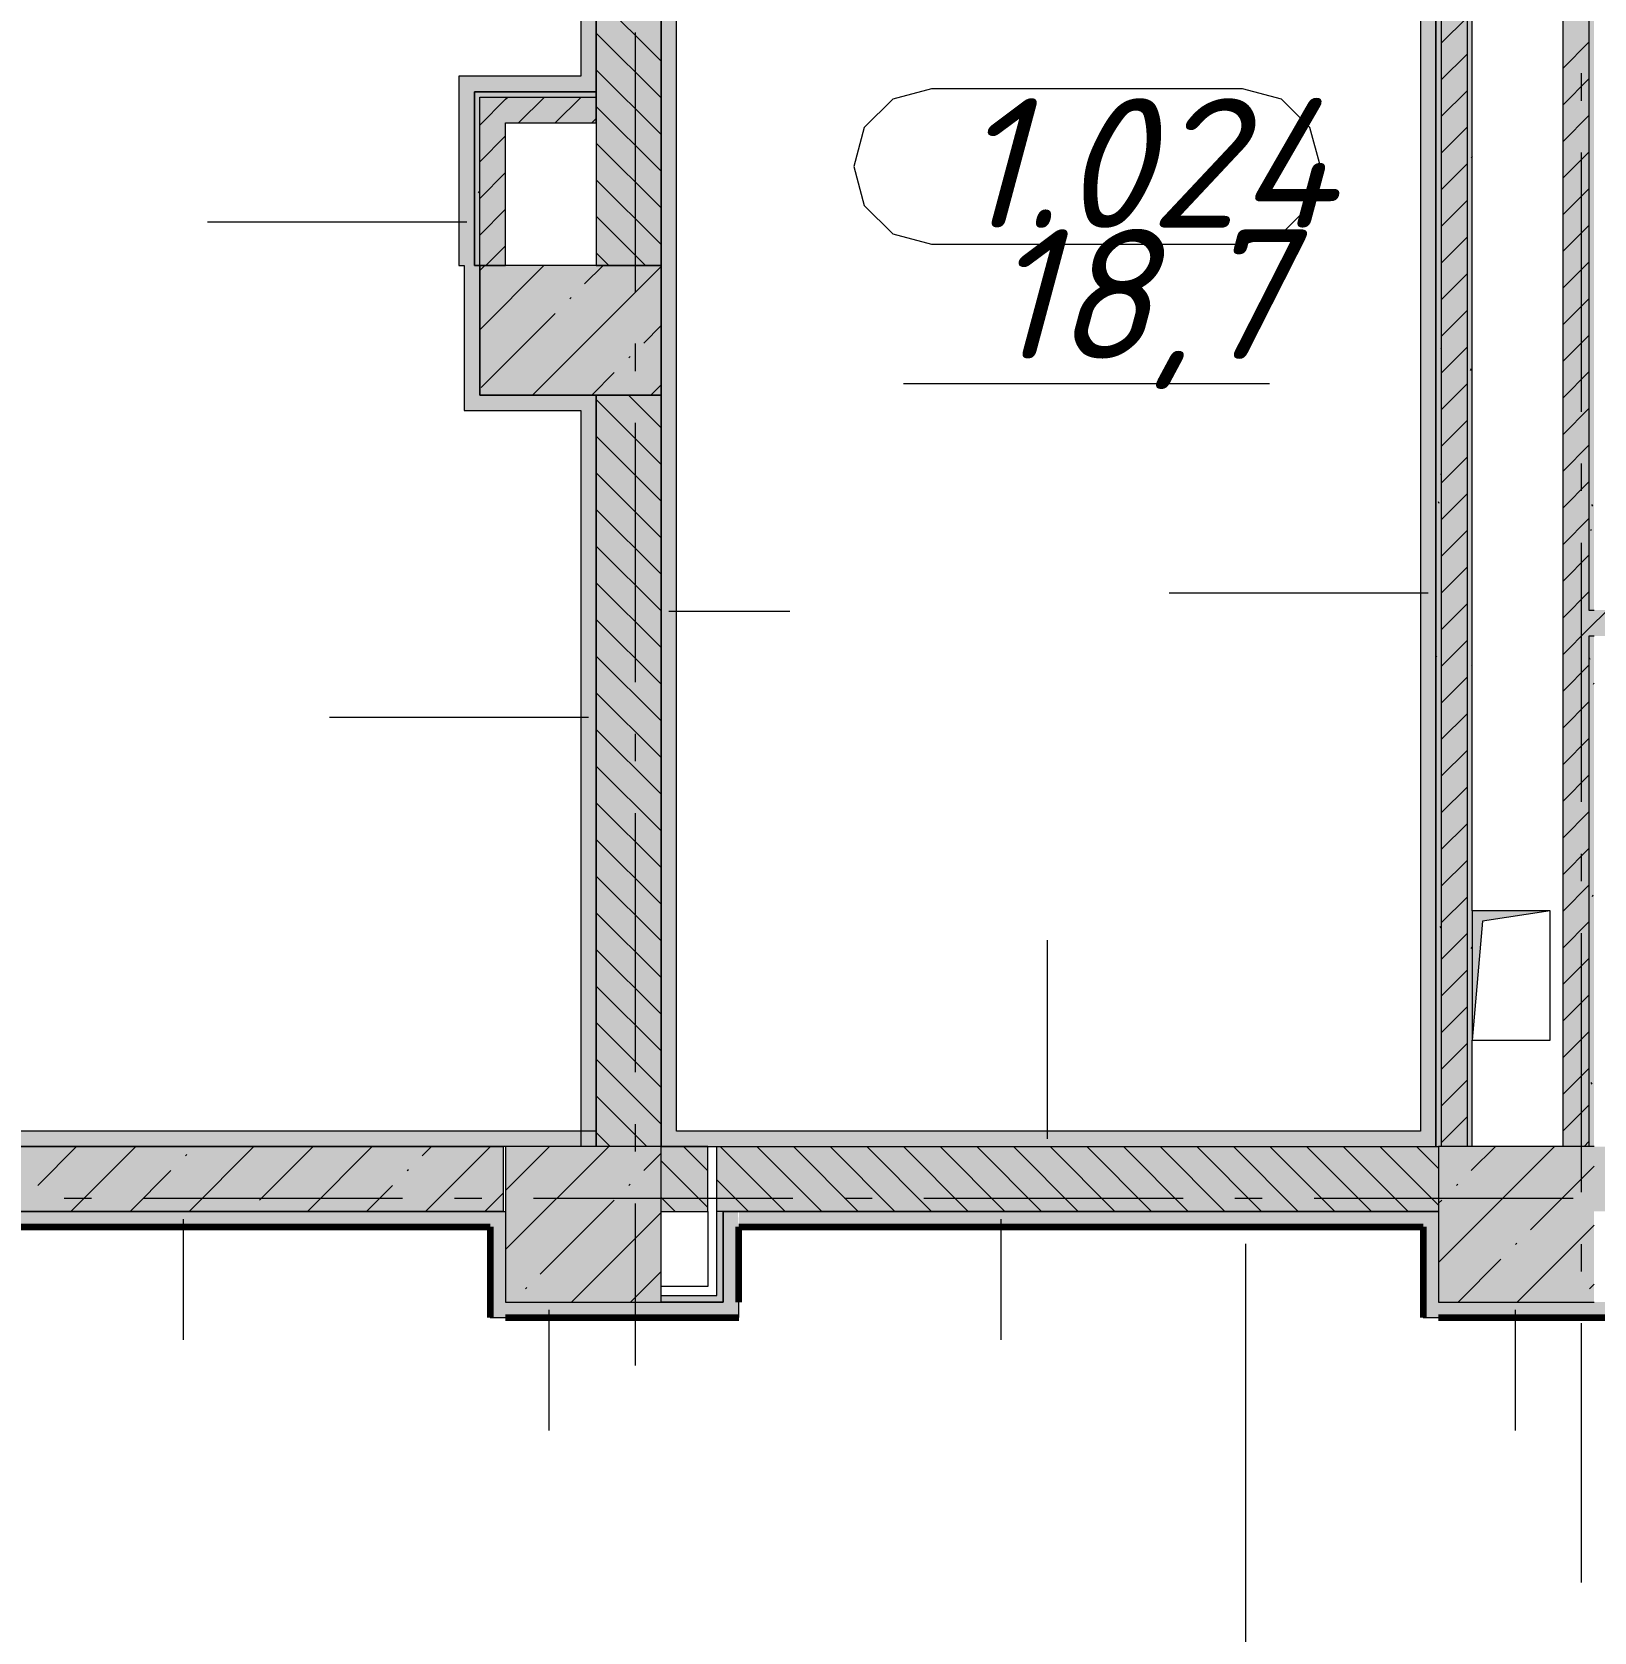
# Model space of a CAD drawing. Header units: millimetres. Extents: x -537608 to 253996, y -217170 to 186033.
# Drawn here: x -335804 to -329776, y -144173 to -137999 of the extents above; entities that cross this region are included whole.
import ezdxf

# ---------------------------------------------------------------- set-up
doc = ezdxf.new("R2010")
doc.units = ezdxf.units.MM
doc.layers.add('16) Лак 1.6м', color=160, linetype='Continuous', lineweight=90)
doc.layers.add('PDF _Геометрия', color=7, linetype='Continuous')
doc.layers.add('PDF _Текст', color=7, linetype='Continuous')
doc.layers.add('PDF _Сплошная заливка', color=7, linetype='Continuous', true_color=0xffffff)
doc.styles.add('PDF ISOCPEUR Italic', font='isocpeui.ttf')

msp = doc.modelspace()

# ---------------------------------------------------------------- hatches: boundary and pattern name
at = {"layer": 'PDF _Сплошная заливка', "transparency": 33554559}
h = msp.add_hatch(color=256, dxfattribs=at)
h.paths.add_polyline_path([(-333376.1946, -142299.6294), (-333376.1946, -139399.9762), (-333626.1871, -139399.9762), (-333626.1871, -142299.6294)], flags=0)
h.paths.add_polyline_path([(-333626.1871, -138899.9761), (-333376.1946, -138899.9761), (-333376.1946, -136049.9743), (-333626.1871, -136049.9743), (-333626.1871, -138229.9766)], flags=0)
h.paths.add_polyline_path([(-333626.1871, -135549.9742), (-333376.1946, -135549.9742), (-333376.1946, -135349.6267), (-333626.1871, -135349.6267), (-333626.1871, -135436.83)], flags=0)
h.paths.add_polyline_path([(-333376.1946, -133399.6267), (-333376.1946, -130899.6264), (-333626.1871, -130899.6264), (-333626.1871, -133399.6267)], flags=0)
h.paths.add_polyline_path([(-333626.1871, -130399.6242), (-333376.1946, -130399.6242), (-333376.1946, -127899.626), (-333626.1871, -127899.626), (-333626.1871, -129730.9078)], flags=0)
h.paths.add_polyline_path([(-333626.1871, -127399.6238), (-333376.1946, -127399.6238), (-333376.1946, -124899.6214), (-333626.1871, -124899.6214), (-333626.1871, -126877.9457)], flags=0)
for points in [[(-330386.1883, -142299.6294), (-330366.1917, -142299.6294), (-330366.1917, -135959.9743), (-330376.0221, -135959.9743), (-330376.0221, -135844.9742), (-330386.1883, -135844.9742), (-330386.1883, -141142.7543)], [(-330366.1917, -142299.6294), (-330266.1912, -142299.6294), (-330266.1912, -135959.9743), (-330366.1917, -135959.9743), (-330366.1917, -141142.7543)], [(-333976.1887, -138249.9754), (-333626.1871, -138249.9754), (-333626.1871, -138229.9766), (-334076.1891, -138229.9766), (-334076.1891, -138249.9754)], [(-333376.1946, -139399.9762), (-333376.1946, -138899.9761), (-334076.1891, -138899.9761), (-334076.1891, -139399.9762), (-333626.1871, -139399.9762)], [(-326796.02, -140329.6285), (-326696.0196, -140329.6285), (-326696.0196, -140229.6302), (-329796.0203, -140229.6302), (-329796.0203, -140329.6285), (-327176.1543, -140329.6285)], [(-333976.1887, -142899.63), (-333376.1946, -142899.63), (-333376.1946, -142299.6294), (-333976.1887, -142299.6294), (-333976.1887, -142569.2354)], [(-330376.0221, -142899.63), (-329776.0237, -142899.63), (-329776.0237, -142299.6294), (-330376.0221, -142299.6294), (-330376.0221, -142569.2354)]]:
    msp.add_hatch(color=256, dxfattribs=at).paths.add_polyline_path(points)
h = msp.add_hatch(color=256, dxfattribs=at)
h.paths.add_polyline_path([(-329796.0203, -142299.6294), (-329776.0237, -142299.6294), (-329776.0237, -140329.6285), (-329796.0203, -140329.6285), (-329796.0203, -141142.7543)], flags=0)
h.paths.add_polyline_path([(-329796.0203, -140229.6302), (-329776.0237, -140229.6302), (-329776.0237, -135959.9743), (-329796.0203, -135959.9743), (-329796.0203, -139716.2732)], flags=0)
at = {"layer": 'PDF _Сплошная заливка', "true_color": 0xff7d7d, "transparency": 33554559}
for points in [[(-333376.1946, -142239.631), (-333316.1875, -142239.631), (-333316.1875, -136684.9754), (-333376.1946, -136684.9754), (-333376.1946, -139716.2732)], [(-333686.1943, -138229.9766), (-333686.1943, -138169.9759), (-334156.1929, -138169.9759), (-334156.1929, -138229.9766), (-334096.1944, -138229.9766)], [(-334096.1944, -138899.9761), (-334096.1944, -138229.9766), (-334156.1929, -138229.9766), (-334156.1929, -138899.9761), (-334136.1876, -138899.9761)], [(-333686.1943, -139459.9769), (-333626.1871, -139459.9769), (-333626.1871, -139399.9762), (-334076.1891, -139399.9762), (-334076.1891, -139459.9769)], [(-330446.1912, -142299.6294), (-330446.1912, -142239.631), (-333376.1946, -142239.631), (-333376.1946, -142299.6294), (-331392.5052, -142299.6294)], [(-334765.5825, -142609.6313), (-333976.1887, -142609.6313), (-333976.1887, -142549.6306), (-336226.19, -142549.6306), (-336226.19, -142609.6313)], [(-333079.0438, -142899.63), (-333076.1933, -142899.63), (-333079.0438, -142549.6306), (-333136.1919, -142549.6306), (-333136.1919, -142899.63)], [(-330376.0221, -142609.6313), (-330376.0221, -142549.6306), (-333076.1933, -142549.6306), (-333076.1933, -142609.6313), (-330436.0206, -142609.6313)], [(-333076.1933, -142959.6307), (-333079.0438, -142899.63), (-333976.1887, -142899.63), (-333976.1887, -142959.6307), (-333079.0438, -142959.6307)], [(-329776.0237, -142959.6307), (-329716.0208, -142959.6307), (-329716.0208, -142899.63), (-330376.0221, -142899.63), (-330376.0221, -142959.6307)]]:
    msp.add_hatch(color=11, dxfattribs=at).paths.add_polyline_path(points)
h = msp.add_hatch(color=11, dxfattribs=at)
h.paths.add_polyline_path([(-336452.1211, -142299.6294), (-333626.1871, -142299.6294), (-333626.1871, -142239.631), (-340046.1948, -142239.631), (-340046.1948, -142299.6294), (-336526.1914, -142299.6294)], flags=0)
h.paths.add_polyline_path([(-341511.737, -142299.6294), (-341496.1927, -142299.6294), (-341496.1927, -142239.631), (-342016.1915, -142239.631), (-342016.1915, -142299.6294)], flags=0)
at = {"layer": 'PDF _Сплошная заливка', "transparency": 33554559}
h = msp.add_hatch(color=256, dxfattribs=at)
h.paths.add_polyline_path([(-333986.187, -142549.6306), (-333986.187, -142299.6294), (-336526.1914, -142299.6294), (-336526.1914, -142549.6306), (-334765.5825, -142549.6306)], flags=0)
h.paths.add_polyline_path([(-337346.1915, -142549.6306), (-337126.194, -142549.6306), (-337126.194, -142299.6294), (-340046.1948, -142299.6294), (-340046.1948, -142549.6306), (-339825.1984, -142549.6306)], flags=0)
h.paths.add_polyline_path([(-341496.1927, -142549.6306), (-341496.1927, -142299.6294), (-342076.1901, -142299.6294), (-342076.1901, -142549.6306), (-341511.737, -142549.6306)], flags=0)
h = msp.add_hatch(color=256, dxfattribs=at)
h.paths.add_polyline_path([(-323976.1875, -142549.6306), (-323826.1869, -142549.6306), (-323826.1869, -142299.6294), (-323976.1875, -142299.6294)], flags=0)
h.paths.add_polyline_path([(-324456.3567, -142549.6306), (-324011.1859, -142549.6306), (-324011.1859, -142299.6294), (-324456.3567, -142299.6294)], flags=0)
h.paths.add_polyline_path([(-325706.3536, -142549.6306), (-325706.3536, -142299.6294), (-326526.1901, -142299.6294), (-326526.1901, -142549.6306), (-325711.357, -142549.6306)], flags=0)
h.paths.add_polyline_path([(-329776.0237, -142549.6306), (-328666.0205, -142549.6306), (-328666.0205, -142299.6294), (-329776.0237, -142299.6294), (-329776.0237, -142466.2962)], flags=0)
h.paths.add_polyline_path([(-327511.0206, -142549.6306), (-327321.1902, -142549.6306), (-327321.1902, -142299.6294), (-327516.0197, -142299.6294), (-327516.0197, -142549.6306)], flags=0)
h.paths.add_polyline_path([(-327176.1543, -142549.6306), (-327126.1885, -142549.6306), (-327126.1885, -142299.6294), (-327286.1875, -142299.6294), (-327286.1875, -142549.6306)], flags=0)
h.paths.add_polyline_path([(-333079.0438, -142549.6306), (-330376.0221, -142549.6306), (-330376.0221, -142299.6294), (-333161.192, -142299.6294), (-333161.192, -142549.6306), (-333136.1919, -142549.6306)], flags=0)
h.paths.add_polyline_path([(-333196.1904, -142549.6306), (-333196.1904, -142299.6294), (-333376.1946, -142299.6294), (-333376.1946, -142549.6306)], flags=0)

# ---------------------------------------------------------------- linework, layer by layer
at = {"layer": '16) Лак 1.6м'}
for p, q in [((-336226.19, -142609.6313), (-334036.1872, -142609.6313)), ((-334036.1872, -142609.6313), (-334036.1872, -142959.6307)), ((-333076.1933, -142899.63), (-333076.1933, -142609.6313)), ((-333076.1933, -142609.6313), (-330436.0206, -142609.6313)), ((-330436.0206, -142609.6313), (-330436.0206, -142959.6307)), ((-333976.1887, -142959.6307), (-333076.1933, -142959.6307)), ((-330376.0221, -142959.6307), (-329716.0208, -142959.6307))]:
    msp.add_line(p, q, dxfattribs=at)
at = {"layer": 'PDF _Геометрия', "lineweight": 9}
for p, q in [((-330446.1912, -135844.9742), (-330446.1912, -142239.631)), ((-330386.1883, -142299.6294), (-330386.1883, -135844.9742)), ((-330386.1883, -135844.9742), (-330386.1883, -142299.6294)), ((-330366.1917, -135959.9743), (-330366.1917, -142299.6294)), ((-330266.1912, -135959.9743), (-330266.1912, -142299.6294)), ((-329896.0208, -142299.6294), (-329896.0208, -135959.9743)), ((-329796.0203, -135959.9743), (-329796.0203, -140229.6302)), ((-333376.1946, -138899.9761), (-333376.1946, -136049.9743)), ((-333686.1943, -136109.975), (-333686.1943, -138169.9759)), ((-333626.1871, -136109.975), (-333626.1871, -138229.9766)), ((-333626.1871, -138229.9766), (-333626.1871, -136109.975)), ((-333376.1946, -136684.9754), (-333376.1946, -142239.631)), ((-333316.1875, -142239.631), (-333316.1875, -136744.9761)), ((-330246.1903, -141389.6293), (-330246.1903, -137489.6293)), ((-333376.1946, -138111.7105), (-333626.1871, -137861.7094)), ((-330366.1917, -138042.5382), (-330266.1912, -137942.5399)), ((-333376.1946, -138253.1317), (-333626.1871, -138003.1306)), ((-329896.0208, -138138.0562), (-329796.0203, -138038.0579)), ((-330366.1917, -138183.9615), (-330266.1912, -138083.961)), ((-333376.1946, -138394.5528), (-333626.1871, -138144.5517)), ((-333686.1943, -138169.9759), (-334156.1929, -138169.9759)), ((-334156.1929, -138169.9759), (-334156.1929, -138229.9766)), ((-330366.1917, -138325.3826), (-330266.1912, -138225.3822)), ((-329896.0208, -138279.4795), (-329796.0203, -138179.479)), ((-334156.1929, -138229.9766), (-334156.1929, -138899.9761)), ((-334096.1944, -138899.9761), (-334096.1944, -138229.9766)), ((-334096.1944, -138229.9766), (-333686.1943, -138229.9766)), ((-334076.1891, -138229.9766), (-334096.1944, -138229.9766)), ((-334096.1944, -138229.9766), (-334096.1944, -138899.9761)), ((-333976.1887, -138229.9766), (-334076.1891, -138229.9766)), ((-334076.1891, -138899.9761), (-334076.1891, -138249.9754)), ((-334076.1891, -138249.9754), (-333976.1887, -138249.9754)), ((-334076.1891, -138358.4262), (-333976.1887, -138258.4257)), ((-333626.1871, -138229.9766), (-333976.1887, -138229.9766)), ((-333976.1887, -138258.4257), (-333967.7405, -138249.9754)), ((-333976.1887, -138249.9754), (-333626.1871, -138249.9754)), ((-333926.3177, -138349.9758), (-333826.3172, -138249.9754)), ((-333784.8943, -138349.9758), (-333684.8939, -138249.9754)), ((-333686.1943, -138229.9766), (-333626.1871, -138229.9766)), ((-333626.1871, -138229.9766), (-333626.1871, -138899.9761)), ((-333626.1871, -138249.9754), (-333626.1871, -138229.9766)), ((-333626.1871, -138349.9758), (-333626.1871, -138249.9754)), ((-333376.1946, -138535.9739), (-333626.1871, -138285.9728)), ((-333976.1887, -138899.9761), (-333976.1887, -138349.9758)), ((-333976.1887, -138349.9758), (-333626.1871, -138349.9758)), ((-333643.4796, -138349.9758), (-333626.1871, -138332.6898)), ((-329896.0208, -138420.9006), (-329796.0203, -138320.9002)), ((-334076.1891, -138499.8473), (-333976.1887, -138399.849)), ((-330366.1917, -138466.8038), (-330266.1912, -138366.8034)), ((-333376.1946, -138677.395), (-333626.1871, -138427.3961)), ((-329896.0208, -138562.3218), (-329796.0203, -138462.3214)), ((-330366.1917, -138608.2249), (-330266.1912, -138508.2245)), ((-334076.1891, -138641.2706), (-333976.1887, -138541.2702)), ((-333376.1946, -138818.8162), (-333626.1871, -138568.8173)), ((-330366.1917, -138749.6461), (-330266.1912, -138649.6456)), ((-329896.0208, -138703.7429), (-329796.0203, -138603.7425)), ((-334076.1891, -138782.6918), (-333976.1887, -138682.6913)), ((-333436.4515, -138899.9761), (-333626.1871, -138710.2384)), ((-334126.1894, -138732.7626), (-335126.1937, -138732.7626)), ((-329896.0208, -138845.164), (-329796.0203, -138745.1636)), ((-334052.0588, -138899.9761), (-333976.1887, -138824.1125)), ((-330366.1917, -138891.0672), (-330266.1912, -138791.0667)), ((-334156.1929, -138899.9761), (-334136.1876, -138899.9761)), ((-334136.1876, -138899.9761), (-334136.1876, -139459.9769)), ((-334076.1891, -138899.9761), (-334096.1944, -138899.9761)), ((-334096.1944, -138899.9761), (-334076.1891, -138899.9761)), ((-334076.1891, -139147.7274), (-333828.4357, -138899.9761)), ((-334076.1891, -138919.6304), (-334056.537, -138899.9761)), ((-333626.1871, -138899.9761), (-334076.1891, -138899.9761)), ((-334076.1891, -138899.9761), (-334076.1891, -139399.9762)), ((-334076.1891, -139399.9762), (-334076.1891, -138899.9761)), ((-334076.1891, -138899.9761), (-333976.1887, -138899.9761)), ((-333872.244, -139399.9762), (-333376.1946, -138903.9247)), ((-333671.3303, -138970.9612), (-333600.343, -138899.9761)), ((-333577.8748, -138899.9761), (-333626.1871, -138851.6595)), ((-333376.1946, -138899.9761), (-333626.1871, -138899.9761)), ((-333626.1871, -138899.9761), (-333376.1946, -138899.9761)), ((-333376.1946, -139399.9762), (-333376.1946, -138899.9761)), ((-329896.0208, -138986.5852), (-329796.0203, -138886.5847)), ((-330366.1917, -139032.4883), (-330266.1912, -138932.4901)), ((-333728.3491, -139027.9865), (-333723.6127, -139023.2457)), ((-329896.0208, -139128.0063), (-329796.0203, -139028.0059)), ((-334070.4967, -139370.1341), (-333785.3766, -139085.0118)), ((-330366.1917, -139173.9095), (-330266.1912, -139073.9112)), ((-333443.2291, -139199.0603), (-333376.1946, -139132.0238)), ((-330366.1917, -139315.3328), (-330266.1912, -139215.3323)), ((-329896.0208, -139269.4275), (-329796.0203, -139169.4292)), ((-333500.2565, -139256.0856), (-333495.5114, -139251.3426)), ((-333644.1428, -139399.9762), (-333557.2754, -139313.1088)), ((-329896.0208, -139410.8508), (-329796.0203, -139310.8503)), ((-334076.1891, -139399.9762), (-333626.1871, -139399.9762)), ((-333626.1871, -139399.9762), (-334076.1891, -139399.9762)), ((-333626.1871, -139399.9762), (-333376.1946, -139399.9762)), ((-333376.1946, -139399.9762), (-333626.1871, -139399.9762)), ((-333626.1871, -139399.9762), (-333626.1871, -139459.9769)), ((-333626.1871, -139459.9769), (-333626.1871, -139399.9762)), ((-333376.1946, -139525.9241), (-333502.1338, -139399.9762)), ((-333416.0416, -139399.9762), (-333376.1946, -139360.1228)), ((-333376.1946, -142299.6294), (-333376.1946, -139399.9762)), ((-330366.1917, -139456.7539), (-330266.1912, -139356.7534)), ((-334136.1876, -139459.9769), (-334076.1891, -139459.9769)), ((-334076.1891, -139459.9769), (-333686.1943, -139459.9769)), ((-333686.1943, -139459.9769), (-333686.1943, -142299.6294)), ((-333376.1946, -139667.3452), (-333626.1871, -139417.3441)), ((-333626.1871, -139459.9769), (-333626.1871, -142299.6294)), ((-333626.1871, -142299.6294), (-333626.1871, -139459.9769)), ((-329896.0208, -139552.2719), (-329796.0203, -139452.2714)), ((-330366.1917, -139598.175), (-330266.1912, -139498.1746)), ((-333376.1946, -139808.7663), (-333626.1871, -139558.7673)), ((-330366.1917, -139739.5962), (-330266.1912, -139639.5958)), ((-329896.0208, -139693.693), (-329796.0203, -139593.6926)), ((-333376.1946, -139950.1874), (-333626.1871, -139700.1885)), ((-329896.0208, -139835.1142), (-329796.0203, -139735.1138)), ((-330366.1917, -139881.0173), (-330266.1912, -139781.0169)), ((-333376.1946, -140091.6086), (-333626.1871, -139841.6097)), ((-329896.0208, -139976.5353), (-329796.0203, -139876.5349)), ((-330366.1917, -140022.4384), (-330266.1912, -139922.438)), ((-333376.1946, -140233.0297), (-333626.1871, -139983.0308)), ((-329896.0208, -140117.9564), (-329796.0203, -140017.956)), ((-330366.1917, -140163.8596), (-330266.1912, -140063.8613)), ((-333376.1946, -140374.453), (-333626.1871, -140124.4519)), ((-330416.1876, -140164.7724), (-331416.1877, -140164.7724)), ((-329896.0208, -140259.3776), (-329796.0203, -140159.3771)), ((-333376.1946, -140515.8741), (-333626.1871, -140265.8731)), ((-333346.191, -140234.1708), (-332880.0419, -140234.1708)), ((-330366.1917, -140305.2808), (-330266.1912, -140205.2825)), ((-329796.0203, -140300.8005), (-329724.8523, -140229.6302)), ((-329796.0203, -140229.6302), (-329776.0237, -140229.6302)), ((-329896.0208, -140400.7988), (-329796.0203, -140300.8005)), ((-330366.1917, -140446.704), (-330266.1912, -140346.7036)), ((-329776.0237, -140329.6285), (-329796.0203, -140329.6285)), ((-329796.0203, -140329.6285), (-329796.0203, -142299.6294)), ((-333376.1946, -140657.2953), (-333626.1871, -140407.2942)), ((-329896.0208, -140542.222), (-329796.0203, -140442.2216)), ((-330366.1917, -140588.1252), (-330266.1912, -140488.1247)), ((-333376.1946, -140798.7165), (-333626.1871, -140548.7153)), ((-330366.1917, -140729.5463), (-330266.1912, -140629.5458)), ((-329896.0208, -140683.6431), (-329796.0203, -140583.6427)), ((-333656.1907, -140643.5207), (-334656.1951, -140643.5207)), ((-333376.1946, -140940.1376), (-333626.1871, -140690.1386)), ((-329896.0208, -140825.0643), (-329796.0203, -140725.0638)), ((-330366.1917, -140870.9675), (-330266.1912, -140770.967)), ((-333376.1946, -141081.5587), (-333626.1871, -140831.5598)), ((-329896.0208, -140966.4855), (-329796.0203, -140866.485)), ((-330366.1917, -141012.3886), (-330266.1912, -140912.3882)), ((-333376.1946, -141222.9799), (-333626.1871, -140972.9809)), ((-330366.1917, -141153.8097), (-330266.1912, -141053.8093)), ((-329896.0208, -141107.9066), (-329796.0203, -141007.9061)), ((-333376.1946, -141364.401), (-333626.1871, -141114.402)), ((-329896.0208, -141249.3277), (-329796.0203, -141149.3273)), ((-330366.1917, -141295.2308), (-330266.1912, -141195.2325)), ((-333376.1946, -141505.8243), (-333626.1871, -141255.8232)), ((-329896.0208, -141390.7488), (-329796.0203, -141290.7484)), ((-330366.1917, -141436.652), (-330266.1912, -141336.6537)), ((-333376.1946, -141647.2454), (-333626.1871, -141397.2443)), ((-329896.0208, -141532.17), (-329796.0203, -141432.1717)), ((-330366.1917, -141578.0753), (-330266.1912, -141478.0749)), ((-333376.1946, -141788.6666), (-333626.1871, -141538.6655)), ((-331885.0668, -142269.6302), (-331885.0668, -141503.8436)), ((-330366.1917, -141719.4964), (-330266.1912, -141619.496)), ((-329896.0208, -141673.5933), (-329796.0203, -141573.5929)), ((-333376.1946, -141930.0877), (-333626.1871, -141680.0866)), ((-329896.0208, -141815.0144), (-329796.0203, -141715.014)), ((-330366.1917, -141860.9176), (-330266.1912, -141760.9171)), ((-333376.1946, -142071.5088), (-333626.1871, -141821.5099)), ((-329896.0208, -141956.4355), (-329796.0203, -141856.4351)), ((-330366.1917, -142002.3387), (-330266.1912, -141902.3383)), ((-330246.1903, -142299.6294), (-330246.1903, -141889.6294)), ((-333376.1946, -142212.93), (-333626.1871, -141962.931)), ((-330366.1917, -142143.7599), (-330266.1912, -142043.7594)), ((-329896.0208, -142097.8567), (-329796.0203, -141997.8563)), ((-333430.9141, -142299.6294), (-333626.1871, -142104.3522)), ((-329896.0208, -142239.2779), (-329796.0203, -142139.2774)), ((-333626.1871, -142239.631), (-340046.1948, -142239.631)), ((-333626.1871, -142299.6294), (-333626.1871, -142239.631)), ((-333376.1946, -142239.631), (-333376.1946, -142299.6294)), ((-330446.1912, -142239.631), (-333316.1875, -142239.631)), ((-330366.1917, -142285.181), (-330266.1912, -142185.1806)), ((-333986.187, -142299.6294), (-336526.1914, -142299.6294)), ((-336526.1914, -142299.6294), (-333986.187, -142299.6294)), ((-335781.2346, -142449.4643), (-335631.4061, -142299.6294)), ((-335653.306, -142549.6306), (-335403.3049, -142299.6294)), ((-335197.1035, -142549.6306), (-334947.111, -142299.6294)), ((-334925.8657, -142506.4896), (-334719.0098, -142299.6294)), ((-334740.9096, -142549.6306), (-334490.9085, -142299.6294)), ((-334298.5979, -142335.4159), (-334262.8072, -142299.6294)), ((-334284.7157, -142549.6306), (-334034.7146, -142299.6294)), ((-333976.1887, -142299.6294), (-333986.187, -142299.6294)), ((-333986.187, -142299.6294), (-333986.187, -142549.6306)), ((-333976.1887, -142697.306), (-333578.5121, -142299.6294)), ((-333976.1887, -142469.2069), (-333806.6133, -142299.6294)), ((-333376.1946, -142299.6294), (-333976.1887, -142299.6294)), ((-333976.1887, -142299.6294), (-333976.1887, -142899.63)), ((-333572.3375, -142299.6294), (-333626.1871, -142245.7733)), ((-333376.1946, -142299.6294), (-330446.1912, -142299.6294)), ((-333196.1904, -142299.6294), (-333376.1946, -142299.6294)), ((-333376.1946, -142899.63), (-333376.1946, -142299.6294)), ((-333196.1904, -142392.9299), (-333289.4908, -142299.6294)), ((-333196.1904, -142549.6306), (-333196.1904, -142299.6294)), ((-333161.192, -142549.6306), (-333161.192, -142299.6294)), ((-333161.192, -142299.6294), (-330446.1912, -142299.6294)), ((-332898.0664, -142549.6306), (-333148.0676, -142299.6294)), ((-332756.6518, -142549.6306), (-333006.6443, -142299.6294)), ((-332615.2285, -142549.6306), (-332865.2296, -142299.6294)), ((-332473.8052, -142549.6306), (-332723.8063, -142299.6294)), ((-332332.3819, -142549.6306), (-332582.383, -142299.6294)), ((-332190.9586, -142549.6306), (-332440.9597, -142299.6294)), ((-332049.5439, -142549.6306), (-332299.545, -142299.6294)), ((-331908.1206, -142549.6306), (-332158.1217, -142299.6294)), ((-331766.6973, -142549.6306), (-332016.6984, -142299.6294)), ((-331625.2741, -142549.6306), (-331875.2752, -142299.6294)), ((-331483.8594, -142549.6306), (-331733.8519, -142299.6294)), ((-331342.4361, -142549.6306), (-331592.4371, -142299.6294)), ((-331201.0128, -142549.6306), (-331451.0139, -142299.6294)), ((-331059.5895, -142549.6306), (-331309.5906, -142299.6294)), ((-330918.1705, -142549.6306), (-331168.1673, -142299.6294)), ((-330776.7472, -142549.6306), (-331026.7483, -142299.6294)), ((-330635.3282, -142549.6306), (-330885.3293, -142299.6294)), ((-330493.9049, -142549.6306), (-330743.906, -142299.6294)), ((-330376.0221, -142526.0923), (-330602.4828, -142299.6294)), ((-330376.0221, -142384.6712), (-330461.0637, -142299.6294)), ((-330446.1912, -142299.6294), (-330386.1883, -142299.6294)), ((-330446.1912, -142299.6294), (-330386.1883, -142299.6294)), ((-330386.1883, -142299.6294), (-330376.0221, -142299.6294)), ((-330376.0221, -142746.7142), (-329928.9395, -142299.6294)), ((-329776.0237, -142299.6294), (-330376.0221, -142299.6294)), ((-330376.0221, -142299.6294), (-330376.0221, -142899.63)), ((-330249.846, -142392.4412), (-330157.0364, -142299.6294)), ((-329814.9534, -142299.6294), (-329796.0203, -142280.6985)), ((-335210.9944, -142335.4159), (-335206.2492, -142330.6751)), ((-333443.2291, -142392.4412), (-333376.1946, -142325.4047)), ((-333196.1904, -142534.351), (-333376.1946, -142354.3511)), ((-335425.2048, -142549.6306), (-335268.0132, -142392.4412)), ((-334355.6254, -142392.4412), (-334350.8803, -142387.6982)), ((-330021.749, -142620.5403), (-329776.0237, -142374.8128)), ((-334512.8083, -142549.6306), (-334412.6442, -142449.4643)), ((-334056.6145, -142549.6306), (-333986.187, -142479.2075)), ((-333500.2565, -142449.4643), (-333495.5114, -142444.7236)), ((-333039.4897, -142549.6306), (-333161.192, -142427.9305)), ((-330306.8734, -142449.4643), (-330302.1284, -142444.7236)), ((-333986.187, -142549.6306), (-336226.19, -142549.6306)), ((-336226.19, -142549.6306), (-333986.187, -142549.6306)), ((-333986.187, -142549.6306), (-333976.1887, -142549.6306)), ((-333842.4041, -142791.6141), (-333557.2754, -142506.4896)), ((-333322.3363, -142549.6306), (-333376.1946, -142495.7744)), ((-333376.1946, -142549.6306), (-333196.1904, -142549.6306)), ((-333196.1904, -142549.6306), (-333196.1904, -142839.6314)), ((-333136.1919, -142549.6306), (-333161.192, -142549.6306)), ((-333161.192, -142874.6299), (-333161.192, -142549.6306)), ((-333136.1919, -142899.63), (-333136.1919, -142549.6306)), ((-333136.1919, -142549.6306), (-333076.1933, -142549.6306)), ((-333076.1933, -142549.6306), (-333136.1919, -142549.6306)), ((-333136.1919, -142549.6306), (-333136.1919, -142899.63)), ((-333076.1933, -142549.6306), (-330376.0221, -142549.6306)), ((-330376.0221, -142549.6306), (-333076.1933, -142549.6306)), ((-330376.0221, -142518.6151), (-330363.8966, -142506.4896)), ((-335220.4415, -142579.6299), (-335220.4415, -143045.7812)), ((-333722.3209, -142899.63), (-333376.1946, -142553.5016)), ((-332065.6222, -142579.6299), (-332065.6222, -143045.7812)), ((-330072.7396, -142899.63), (-329776.0237, -142602.9119)), ((-330078.7722, -142677.5634), (-330074.0314, -142672.8226)), ((-331119.5967, -144559.6313), (-331119.5967, -142674.6311)), ((-330300.8409, -142899.63), (-330135.7997, -142734.5888)), ((-333494.2196, -142899.63), (-333376.1946, -142781.6007)), ((-333899.4229, -142848.6372), (-333894.6865, -142843.8964)), ((-333196.1904, -142839.6314), (-333376.1946, -142839.6314)), ((-329793.6521, -142848.6372), (-329776.0237, -142831.0088)), ((-333976.1887, -142899.63), (-333376.1946, -142899.63)), ((-333376.1946, -142874.6299), (-333196.1904, -142874.6299)), ((-333136.1919, -142899.63), (-333376.1946, -142899.63)), ((-333376.1946, -142899.63), (-333196.1904, -142899.63)), ((-333196.1904, -142874.6299), (-333161.192, -142874.6299)), ((-333196.1904, -142899.63), (-333161.192, -142899.63)), ((-333161.192, -142899.63), (-333136.1919, -142899.63)), ((-333076.1933, -142959.6307), (-333076.1933, -142899.63)), ((-330376.0221, -142899.63), (-329776.0237, -142899.63)), ((-334036.1872, -142959.6307), (-333976.1887, -142959.6307)), ((-333809.3777, -142929.6314), (-333809.3777, -143395.7805)), ((-330436.0206, -142959.6307), (-330376.0221, -142959.6307)), ((-330080.9467, -142929.6314), (-330080.9467, -143395.7805))]:
    msp.add_line(p, q, dxfattribs=at)
at = {"layer": 'PDF _Геометрия', "color": 253, "lineweight": 9, "true_color": 0xaaaaaa}
for p, q in [((-333476.1951, -138001.3393), (-333476.1951, -139001.3394)), ((-329826.1876, -138158.2939), (-329826.1876, -138264.1268)), ((-332332.3733, -138217.8167), (-332482.3739, -138258.0103)), ((-331132.3766, -138217.8167), (-332332.3733, -138217.8167)), ((-330982.3716, -138258.0103), (-331132.3766, -138217.8167)), ((-332482.3739, -138258.0103), (-332592.1832, -138367.8174)), ((-330872.5666, -138367.8174), (-330982.3716, -138258.0103)), ((-332592.1832, -138367.8174), (-332632.3746, -138517.8159)), ((-330832.371, -138517.8159), (-330872.5666, -138367.8174)), ((-329826.1876, -138464.1277), (-329826.1876, -139464.1278)), ((-332632.3746, -138517.8159), (-332592.1832, -138667.8165)), ((-330872.5666, -138667.8165), (-330832.371, -138517.8159)), ((-332592.1832, -138667.8165), (-332482.3739, -138777.6237)), ((-330982.3716, -138777.6237), (-330872.5666, -138667.8165)), ((-332482.3739, -138777.6237), (-332332.3733, -138817.8172)), ((-331132.3766, -138817.8172), (-330982.3716, -138777.6237)), ((-332332.3733, -138817.8172), (-331132.3766, -138817.8172)), ((-333476.1951, -139201.3381), (-333476.1951, -139307.1731)), ((-332441.4161, -139355.8514), (-331028.5008, -139355.8514)), ((-333476.1951, -139507.1718), (-333476.1951, -140507.1719)), ((-329826.1876, -139664.1286), (-329826.1876, -139769.9615)), ((-329826.1876, -139969.9623), (-329826.1876, -140969.9625)), ((-333476.1951, -140707.1728), (-333476.1951, -140813.0056)), ((-333476.1951, -141013.0065), (-333476.1951, -142013.0066)), ((-329826.1876, -141169.9612), (-329826.1876, -141275.7961)), ((-329946.1889, -141389.6293), (-330246.1903, -141389.6293)), ((-330246.1903, -141389.6293), (-330246.1903, -141889.6294)), ((-330206.1883, -141429.6291), (-330246.1903, -141889.6294)), ((-329946.1889, -141389.6293), (-330206.1883, -141429.6291)), ((-329946.1889, -141889.6294), (-329946.1889, -141389.6293)), ((-329826.1876, -141475.7949), (-329826.1876, -142475.795)), ((-330246.1903, -141889.6294), (-329946.1889, -141889.6294)), ((-333476.1951, -142213.0075), (-333476.1951, -142318.8403)), ((-335573.7845, -142499.6303), (-335679.6237, -142499.6303)), ((-334373.7877, -142499.6303), (-335373.7922, -142499.6303)), ((-334067.9562, -142499.6303), (-334173.7868, -142499.6303)), ((-332867.9509, -142499.6303), (-333867.9553, -142499.6303)), ((-333476.1951, -142518.8412), (-333476.1951, -143144.6298)), ((-332562.1194, -142499.6303), (-332667.9501, -142499.6303)), ((-331362.1227, -142499.6303), (-332362.1185, -142499.6303)), ((-331056.2869, -142499.6303), (-331162.1218, -142499.6303)), ((-329856.2858, -142499.6303), (-330856.286, -142499.6303)), ((-329826.1876, -142675.7959), (-329826.1876, -142781.6287)), ((-329826.1876, -142981.6296), (-329826.1876, -143981.6297))]:
    msp.add_line(p, q, dxfattribs=at)
at = {"layer": 'PDF _Геометрия', "color": 8, "lineweight": 9, "true_color": 0x787878}
for p, q in [((-334076.99, -138452.6696), (-334076.1891, -138452.6696)), ((-330385.5855, -138517.1011), (-330386.1883, -138518.1453)), ((-330246.7974, -138479.9131), (-330250.1517, -138485.7197)), ((-334078.4196, -138614.0766), (-334081.7782, -138619.8832)), ((-334076.99, -138757.4699), (-334076.1891, -138757.4699)), ((-330366.1917, -139221.0248), (-330366.8117, -139219.9461)), ((-330250.4445, -139299.0306), (-330253.7988, -139304.8371)), ((-330366.1917, -139702.7053), (-330369.0121, -139707.5904)), ((-330373.4256, -139818.0951), (-330376.7756, -139812.2864)), ((-329781.0831, -139828.0589), (-329784.4375, -139822.2524)), ((-329786.9306, -139918.595), (-329790.2805, -139924.4037)), ((-330383.3895, -140410.4353), (-330386.1883, -140405.5847)), ((-330246.1903, -140444.8719), (-330247.9557, -140441.8169)), ((-329791.047, -140420.3993), (-329794.4013, -140414.5927)), ((-329776.9624, -140510.9374), (-329780.3167, -140516.7439)), ((-329780.6095, -141330.0549), (-329783.9638, -141335.8614)), ((-330366.1917, -141456.2266), (-330369.4813, -141450.5214)), ((-330247.7749, -141529.6079), (-330251.1291, -141535.4145)), ((-330366.1917, -141937.9051), (-330366.3424, -141938.1678)), ((-329783.7528, -142058.6342), (-329787.1071, -142052.8276))]:
    msp.add_line(p, q, dxfattribs=at)
at = {"layer": 'PDF _Сплошная заливка', "color": 11, "lineweight": 35, "true_color": 0xff7d7d, "transparency": 33554559}
for points in [[(-330386.1883, -142299.6294), (-330386.1883, -135844.9742), (-330446.1912, -142299.6294), (-330446.1912, -135844.9742)], [(-333626.1871, -138229.9766), (-333626.1871, -136109.975), (-333686.1943, -138229.9766), (-333686.1943, -136109.975)], [(-334076.1891, -139459.9769), (-334076.1891, -138899.9761), (-334136.1876, -139459.9769), (-334136.1876, -138899.9761)], [(-333626.1871, -142299.6294), (-333626.1871, -139459.9769), (-333686.1943, -142299.6294), (-333686.1943, -139459.9769)], [(-333976.1887, -142959.6307), (-333976.1887, -142609.6313), (-334036.1872, -142959.6307), (-334036.1872, -142609.6313)], [(-330376.0221, -142959.6307), (-330376.0221, -142609.6313), (-330436.0206, -142959.6307), (-330436.0206, -142609.6313)]]:
    msp.add_solid(points, dxfattribs=at)
at = {"layer": 'PDF _Сплошная заливка', "lineweight": 35, "transparency": 33554559}
for points in [[(-330246.1903, -142299.6294), (-330246.1903, -135959.9743), (-330266.1912, -142299.6294), (-330266.1912, -135959.9743)], [(-329796.0203, -142299.6294), (-329796.0203, -135959.9743), (-329896.0208, -142299.6294), (-329896.0208, -135959.9743)], [(-334096.1944, -138899.9761), (-334076.1891, -138899.9761), (-334096.1944, -138229.9766), (-334076.1891, -138229.9766)], [(-334076.1891, -138899.9761), (-333976.1887, -138899.9761), (-334076.1891, -138249.9754), (-333976.1887, -138249.9754)], [(-333626.1871, -138349.9758), (-333626.1871, -138249.9754), (-333976.1887, -138349.9758), (-333976.1887, -138249.9754)]]:
    msp.add_solid(points, dxfattribs=at)
at = {"layer": 'PDF _Сплошная заливка', "color": 254, "lineweight": 35, "true_color": 0xe2e2e2, "transparency": 33554559}
msp.add_solid([(-330246.1903, -141889.6294), (-330206.1883, -141429.6291), (-330246.1903, -141389.6293), (-329946.1889, -141389.6293)], dxfattribs=at)
at = {"layer": 'PDF _Сплошная заливка', "color": 75, "lineweight": 35, "true_color": 0x77b143, "transparency": 33554559}
for points in [[(-333136.1919, -142899.63), (-333136.1919, -142549.6306), (-333161.192, -142899.63), (-333161.192, -142549.6306)], [(-333376.1946, -142899.63), (-333161.192, -142899.63), (-333376.1946, -142874.6299), (-333161.192, -142874.6299)]]:
    msp.add_solid(points, dxfattribs=at)

# ---------------------------------------------------------------- texts
at = {"layer": 'PDF _Текст', "char_height": 500, "attachment_point": 4, "style": 'PDF ISOCPEUR Italic'}
for s, insert in [('1.024', (-332233.7077, -138504.5322)), ('18,7', (-332114.7009, -139068.4771))]:
    msp.add_mtext(s, dxfattribs=dict(at, insert=insert))

doc.saveas('drawing.dxf')
